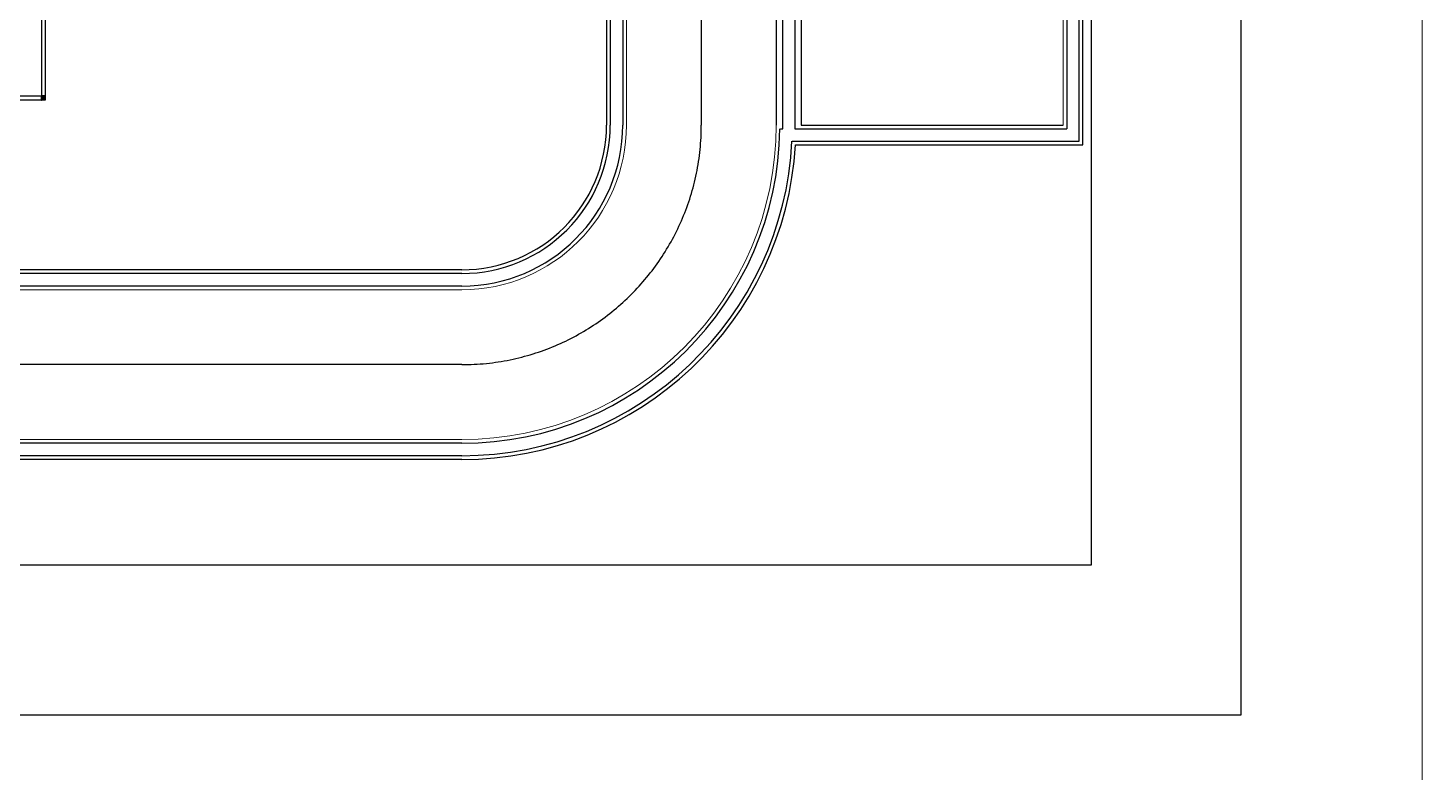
# Model space of a CAD drawing. Header units: millimetres. Extents: x 63700 to 182600, y -289551 to -205451.
# Drawn here: x 178562 to 181356, y -254357 to -252866 of the extents above; entities that cross this region are included whole.
import ezdxf

# ---------------------------------------------------------------- set-up
doc = ezdxf.new("R2010")
doc.units = ezdxf.units.MM
doc.header["$LTSCALE"] = 50
doc.linetypes.add('CENTER', pattern=[2, 1.25, -0.25, 0.25, -0.25])
for name, color, linetype in [('1', 7, 'Continuous'), ('C_CEN', 1, 'CENTER'), ('SITE BOUNDARY-AP', 4, 'xxx'), ('나중에 삭제', 7, 'Continuous')]:
    doc.layers.add(name, color=color, linetype=linetype)
for name, color, linetype, lineweight in [('DITCH', 7, 'Continuous', 0), ('ROAD', 4, 'Continuous', 0), ('TAN-TIT', 30, 'Continuous', 0)]:
    doc.layers.add(name, color=color, linetype=linetype, lineweight=lineweight)
doc.styles.get("Standard").update_dxf_attribs({"font": 'romans.shx', "width": 0.75, "bigfont": 'whgtxt.shx'})
doc.linetypes.add('xxx', pattern='A,0.25,-0.022286,["xxx",Standard,S=0.1,R=0,X=0,Y=-0.035957],-0.221744', length=0.49403)

# ---------------------------------------------------------------- blocks, each defined once
blk = doc.blocks.new('BORDER')
at = {"layer": 'TAN-TIT'}
blk.add_line((232823, 3520), (232823, 164680), dxfattribs=at)
at = {"layer": '나중에 삭제', "color": 30, "lineweight": 0}
blk.add_line((232823, 133841), (232823, 164680), dxfattribs=at)
blk = doc.blocks.new('KEY PLAN_NEW')
at = {"color": 253}
for p, q in [((-1106.9, -1495.5), (-1106.9, -1848.4)), ((-1107.1, -1848.9), (-1160.6, -1848.9)), ((-1107.1, -1848.9), (-1106.9, -1848.9)), ((-1106.9, -1848.4), (-1106.9, -1848.9))]:
    blk.add_line(p, q, dxfattribs=at)
at = {"color": 253, "linetype": 'Continuous'}
for p, q in [((-1107.1, -1848.9), (-1107.1, -1851.9)), ((-1107.1, -1851.8), (-1107, -1851.8)), ((-1107, -1848.9), (-1107, -1851.8)), ((-1107, -1851.9), (-1107, -1851.8)), ((-1107, -1851.8), (-1104.3, -1851.8)), ((-1106.9, -1848.4), (-1103.9, -1848.4)), ((-1104, -1848.5), (-1106.9, -1848.5)), ((-1106.4, -1851), (-1106.4, -1848.8)), ((-1106.3, -1848.8), (-1106.3, -1851)), ((-1105, -1851), (-1105, -1848.8)), ((-1104.9, -1848.8), (-1104.9, -1851)), ((-1104.3, -1851.8), (-1104.3, -1851.9)), ((-1104, -1848.4), (-1104, -1848.5)), ((-1104, -1848.5), (-1103.9, -1848.5)), ((-1104, -1851.5), (-1104, -1848.5)), ((-1104, -1851.5), (-1103.9, -1851.5)), ((-1104, -1851.8), (-1104, -1851.8)), ((-1104, -1851.8), (-1104, -1851.8))]:
    blk.add_line(p, q, dxfattribs=at)
at = {"color": 253}
blk.add_lwpolyline([(-1163.9, -1491.9), (-1103.9, -1491.9), (-1103.9, -1851.9), (-1163.9, -1851.9)], close=True, dxfattribs=at)
at = {"color": 253, "linetype": 'Continuous'}
for centre, radius, start, end in [((-1107, -1851.8), 0.12, 180, 270), ((-1105.6, -1849.9), 1.36, 56.2792, 123.7208), ((-1105.6, -1849.9), 1.36, 236.2792, 303.7208), ((-1105.6, -1849.9), 1.24, 59.1964, 120.8036), ((-1105.6, -1849.9), 1.24, 239.1964, 300.8036), ((-1104.3, -1851.5), 0.41, 270, 0), ((-1104.3, -1851.5), 0.29, 270, 0), ((-1104, -1848.5), 0.12, 0, 90)]:
    blk.add_arc(centre, radius, start, end, dxfattribs=at)
for points, knots in [([(-1106.3, -1848.8), (-1106.3, -1848.8), (-1106.3, -1848.8), (-1106.3, -1848.8), (-1106.3, -1848.8), (-1106.3, -1848.8), (-1106.3, -1848.8), (-1106.3, -1848.8), (-1106.3, -1848.8), (-1106.3, -1848.8), (-1106.3, -1848.8), (-1106.3, -1848.8), (-1106.3, -1848.8), (-1106.3, -1848.8), (-1106.3, -1848.8), (-1106.3, -1848.8), (-1106.3, -1848.8), (-1106.3, -1848.8), (-1106.3, -1848.8), (-1106.3, -1848.8), (-1106.3, -1848.8), (-1106.3, -1848.8), (-1106.3, -1848.8), (-1106.3, -1848.8), (-1106.3, -1848.8), (-1106.3, -1848.8), (-1106.3, -1848.8), (-1106.3, -1848.8), (-1106.3, -1848.8), (-1106.3, -1848.8), (-1106.3, -1848.8), (-1106.3, -1848.8), (-1106.3, -1848.8), (-1106.3, -1848.8), (-1106.3, -1848.8), (-1106.3, -1848.8), (-1106.4, -1848.8), (-1106.4, -1848.8), (-1106.4, -1848.8), (-1106.4, -1848.8), (-1106.4, -1848.8), (-1106.4, -1848.8), (-1106.4, -1848.8), (-1106.4, -1848.8), (-1106.4, -1848.8), (-1106.4, -1848.8), (-1106.4, -1848.8), (-1106.4, -1848.8), (-1106.4, -1848.8), (-1106.4, -1848.8), (-1106.4, -1848.8), (-1106.4, -1848.8), (-1106.4, -1848.8), (-1106.4, -1848.8)], [0, 0, 0, 0, 0.06206, 0.12459, 0.12459, 0.155854, 0.155854, 0.171487, 0.171487, 0.187119, 0.187119, 0.249648, 0.249648, 0.312178, 0.312178, 0.343442, 0.343442, 0.359075, 0.359075, 0.374707, 0.374707, 0.437236, 0.437236, 0.499766, 0.499766, 0.53103, 0.53103, 0.546663, 0.546663, 0.562295, 0.562295, 0.624824, 0.624824, 0.687353, 0.687353, 0.749883, 0.749883, 0.765515, 0.765515, 0.781147, 0.781147, 0.812412, 0.812412, 0.874941, 0.874941, 0.937471, 0.937471, 0.968735, 0.968735, 0.984368, 0.992184, 0.992184, 1, 1, 1, 1]), ([(-1106.3, -1851), (-1106.3, -1851), (-1106.3, -1851), (-1106.3, -1851), (-1106.3, -1851), (-1106.3, -1851), (-1106.3, -1851), (-1106.3, -1851), (-1106.3, -1851), (-1106.3, -1851), (-1106.3, -1851), (-1106.3, -1851), (-1106.3, -1851), (-1106.3, -1851), (-1106.3, -1851), (-1106.3, -1851), (-1106.3, -1851), (-1106.3, -1851), (-1106.3, -1851), (-1106.3, -1851), (-1106.3, -1851), (-1106.3, -1851), (-1106.3, -1851), (-1106.3, -1851), (-1106.3, -1851), (-1106.3, -1851), (-1106.3, -1851), (-1106.3, -1851), (-1106.3, -1851), (-1106.3, -1851), (-1106.3, -1851), (-1106.3, -1851), (-1106.3, -1851), (-1106.3, -1851), (-1106.3, -1851), (-1106.3, -1851), (-1106.4, -1851), (-1106.4, -1851), (-1106.4, -1851), (-1106.4, -1851), (-1106.4, -1851), (-1106.4, -1851), (-1106.4, -1851), (-1106.4, -1851), (-1106.4, -1851), (-1106.4, -1851), (-1106.4, -1851), (-1106.4, -1851), (-1106.4, -1851), (-1106.4, -1851), (-1106.4, -1851), (-1106.4, -1851), (-1106.4, -1851), (-1106.4, -1851)], [0, 0, 0, 0, 0.06206, 0.12459, 0.12459, 0.155854, 0.155854, 0.171487, 0.171487, 0.187119, 0.187119, 0.249648, 0.249648, 0.312178, 0.312178, 0.343442, 0.343442, 0.359075, 0.359075, 0.374707, 0.374707, 0.437236, 0.437236, 0.499766, 0.499766, 0.53103, 0.53103, 0.546663, 0.546663, 0.562295, 0.562295, 0.624824, 0.624824, 0.687353, 0.687353, 0.749883, 0.749883, 0.765515, 0.765515, 0.781147, 0.781147, 0.812412, 0.812412, 0.874941, 0.874941, 0.937471, 0.937471, 0.968735, 0.968735, 0.984368, 0.992184, 0.992184, 1, 1, 1, 1]), ([(-1104.9, -1848.8), (-1104.9, -1848.8), (-1104.9, -1848.8), (-1104.9, -1848.8), (-1104.9, -1848.8), (-1104.9, -1848.8), (-1104.9, -1848.8), (-1104.9, -1848.8), (-1104.9, -1848.8), (-1104.9, -1848.8), (-1104.9, -1848.8), (-1104.9, -1848.8), (-1104.9, -1848.8), (-1104.9, -1848.8), (-1104.9, -1848.8), (-1104.9, -1848.8), (-1104.9, -1848.8), (-1104.9, -1848.8), (-1104.9, -1848.8), (-1104.9, -1848.8), (-1104.9, -1848.8), (-1104.9, -1848.8), (-1105, -1848.8), (-1105, -1848.8), (-1105, -1848.8), (-1105, -1848.8), (-1105, -1848.8), (-1105, -1848.8), (-1105, -1848.8), (-1105, -1848.8), (-1105, -1848.8), (-1105, -1848.8), (-1105, -1848.8), (-1105, -1848.8), (-1105, -1848.8), (-1105, -1848.8), (-1105, -1848.8), (-1105, -1848.8), (-1105, -1848.8), (-1105, -1848.8), (-1105, -1848.8), (-1105, -1848.8), (-1105, -1848.8), (-1105, -1848.8), (-1105, -1848.8), (-1105, -1848.8), (-1105, -1848.8), (-1105, -1848.8), (-1105, -1848.8), (-1105, -1848.8), (-1105, -1848.8), (-1105, -1848.8), (-1105, -1848.8), (-1105, -1848.8)], [0, 0, 0, 0, 0.00782, 0.00782, 0.015639, 0.031279, 0.031279, 0.062557, 0.062557, 0.125114, 0.125114, 0.187671, 0.187671, 0.21895, 0.21895, 0.234589, 0.234589, 0.250228, 0.250228, 0.312785, 0.312785, 0.375342, 0.375342, 0.437899, 0.437899, 0.453538, 0.453538, 0.469178, 0.469178, 0.500456, 0.500456, 0.563013, 0.563013, 0.62557, 0.62557, 0.641209, 0.641209, 0.656849, 0.656849, 0.688127, 0.688127, 0.750684, 0.750684, 0.813241, 0.813241, 0.828881, 0.828881, 0.84452, 0.84452, 0.875798, 0.875798, 0.938355, 1, 1, 1, 1]), ([(-1104.9, -1851), (-1104.9, -1851), (-1104.9, -1851), (-1104.9, -1851), (-1104.9, -1851), (-1104.9, -1851), (-1104.9, -1851), (-1104.9, -1851), (-1104.9, -1851), (-1104.9, -1851), (-1104.9, -1851), (-1104.9, -1851), (-1104.9, -1851), (-1104.9, -1851), (-1104.9, -1851), (-1104.9, -1851), (-1104.9, -1851), (-1104.9, -1851), (-1104.9, -1851), (-1104.9, -1851), (-1104.9, -1851), (-1104.9, -1851), (-1105, -1851), (-1105, -1851), (-1105, -1851), (-1105, -1851), (-1105, -1851), (-1105, -1851), (-1105, -1851), (-1105, -1851), (-1105, -1851), (-1105, -1851), (-1105, -1851), (-1105, -1851), (-1105, -1851), (-1105, -1851), (-1105, -1851), (-1105, -1851), (-1105, -1851), (-1105, -1851), (-1105, -1851), (-1105, -1851), (-1105, -1851), (-1105, -1851), (-1105, -1851), (-1105, -1851), (-1105, -1851), (-1105, -1851), (-1105, -1851), (-1105, -1851), (-1105, -1851), (-1105, -1851), (-1105, -1851), (-1105, -1851)], [0, 0, 0, 0, 0.00782, 0.00782, 0.015639, 0.031279, 0.031279, 0.062557, 0.062557, 0.125114, 0.125114, 0.187671, 0.187671, 0.21895, 0.21895, 0.234589, 0.234589, 0.250228, 0.250228, 0.312785, 0.312785, 0.375342, 0.375342, 0.437899, 0.437899, 0.453538, 0.453538, 0.469178, 0.469178, 0.500456, 0.500456, 0.563013, 0.563013, 0.62557, 0.62557, 0.641209, 0.641209, 0.656849, 0.656849, 0.688127, 0.688127, 0.750684, 0.750684, 0.813241, 0.813241, 0.828881, 0.828881, 0.84452, 0.84452, 0.875798, 0.875798, 0.938355, 1, 1, 1, 1])]:
    blk.add_open_spline(points, degree=3, knots=knots, dxfattribs=at)
at = {"layer": 'C_CEN', "color": 253, "linetype": 'CENTER', "lineweight": -3, "ltscale": 10}
for p, q in [((-577.9, -603.5), (-577.9, -1871.9)), ((-769.9, -2063.9), (-1475.3, -2063.9))]:
    blk.add_line(p, q, dxfattribs=at)
blk.add_arc((-769.9, -1871.9), 192, 270, 359.9999, dxfattribs=at)
at = {"layer": 'DITCH', "color": 253, "lineweight": -3}
for p, q in [((-653.9, -603.5), (-653.9, -1871.9)), ((-650.9, -603.5), (-650.9, -1871.9)), ((-640.9, -603.5), (-640.9, -1871.9)), ((-274.9, -1884.9), (-274.9, -1004.9)), ((-271.9, -1887.9), (-271.9, -1001.9)), ((-512.9, -1014.9), (-512.9, -1874.9)), ((-512.9, -1014.9), (-512.9, -1874.9)), ((-502.9, -1014.9), (-502.9, -1874.9)), ((-502.9, -1014.9), (-502.9, -1874.9)), ((-284.9, -1014.9), (-284.9, -1874.9)), ((-512.5, -1875.3), (-514.5, -1875.3)), ((-502.9, -1874.9), (-284.9, -1874.9)), ((-505.2, -1884.9), (-274.9, -1884.9)), ((-502.3, -1887.9), (-271.9, -1887.9)), ((-769.9, -1987.9), (-1475, -1987.9)), ((-769.9, -1990.9), (-1475, -1990.9)), ((-769.9, -2000.9), (-1475, -2000.9)), ((-769.9, -2126.9), (-1475, -2126.9)), ((-769.9, -2136.9), (-1475, -2136.9)), ((-769.9, -2139.9), (-1475, -2139.9))]:
    blk.add_line(p, q, dxfattribs=at)
for radius, end in [(129, 0), (116, 0), (119, 0), (255, 359.3259), (265, 357.1881), (268, 356.5773)]:
    blk.add_arc((-769.9, -1871.9), radius, 270, end, dxfattribs=at)
at = {"layer": 'ROAD', "color": 253}
for p, q in [((-637.9, -603.5), (-637.9, -1871.9)), ((-287.9, -1017.9), (-287.9, -1871.9)), ((-769.9, -2003.9), (-1475.3, -2003.9)), ((-769.9, -2123.9), (-1475.3, -2123.9))]:
    blk.add_line(p, q, dxfattribs=at)
at = {"layer": 'ROAD', "color": 253, "lineweight": -3}
for p, q in [((-517.9, -1017.9), (-517.9, -1871.9)), ((-497.9, -1017.9), (-497.9, -1871.9)), ((-497.9, -1871.9), (-287.9, -1871.9))]:
    blk.add_line(p, q, dxfattribs=at)
at = {"layer": 'ROAD', "color": 253}
for radius in [132, 252]:
    blk.add_arc((-769.9, -1871.9), radius, 270, 0, dxfattribs=at)
at = {"layer": 'SITE BOUNDARY-AP', "color": 253, "linetype": 'Continuous', "ltscale": 10000, "flags": 128}
for points in [[(-1643.9, -2144.6), (-1643.9, -2344.4), (-145, -2344.4), (-145, -180.4), (-1644.1, -172.6), (-1643.9, -307.5)], [(-1523.2, -2224.4), (-265, -2224.4), (-265, -299.7), (-1523.9, -293.3), (-1523.8, -307.5)]]:
    blk.add_lwpolyline(points, dxfattribs=at)
at = {"layer": 'TAN-TIT'}
blk.add_lwpolyline([(-3958.6, -3083.9), (0, -3083.9), (0, 0), (-3958.6, 0)], close=True, dxfattribs=at)

msp = doc.modelspace()

# ---------------------------------------------------------------- block references
at = {"xscale": 2.5, "yscale": 2.5, "zscale": 2.5}
msp.add_blockref('KEY PLAN_NEW', (181356.2, -248380.7), dxfattribs=at)
at = {"layer": '1', "xscale": 0.25, "yscale": 0.25, "zscale": 0.25}
msp.add_blockref('BORDER', (123150.3, -289550.7), dxfattribs=at)

doc.saveas('drawing.dxf')
